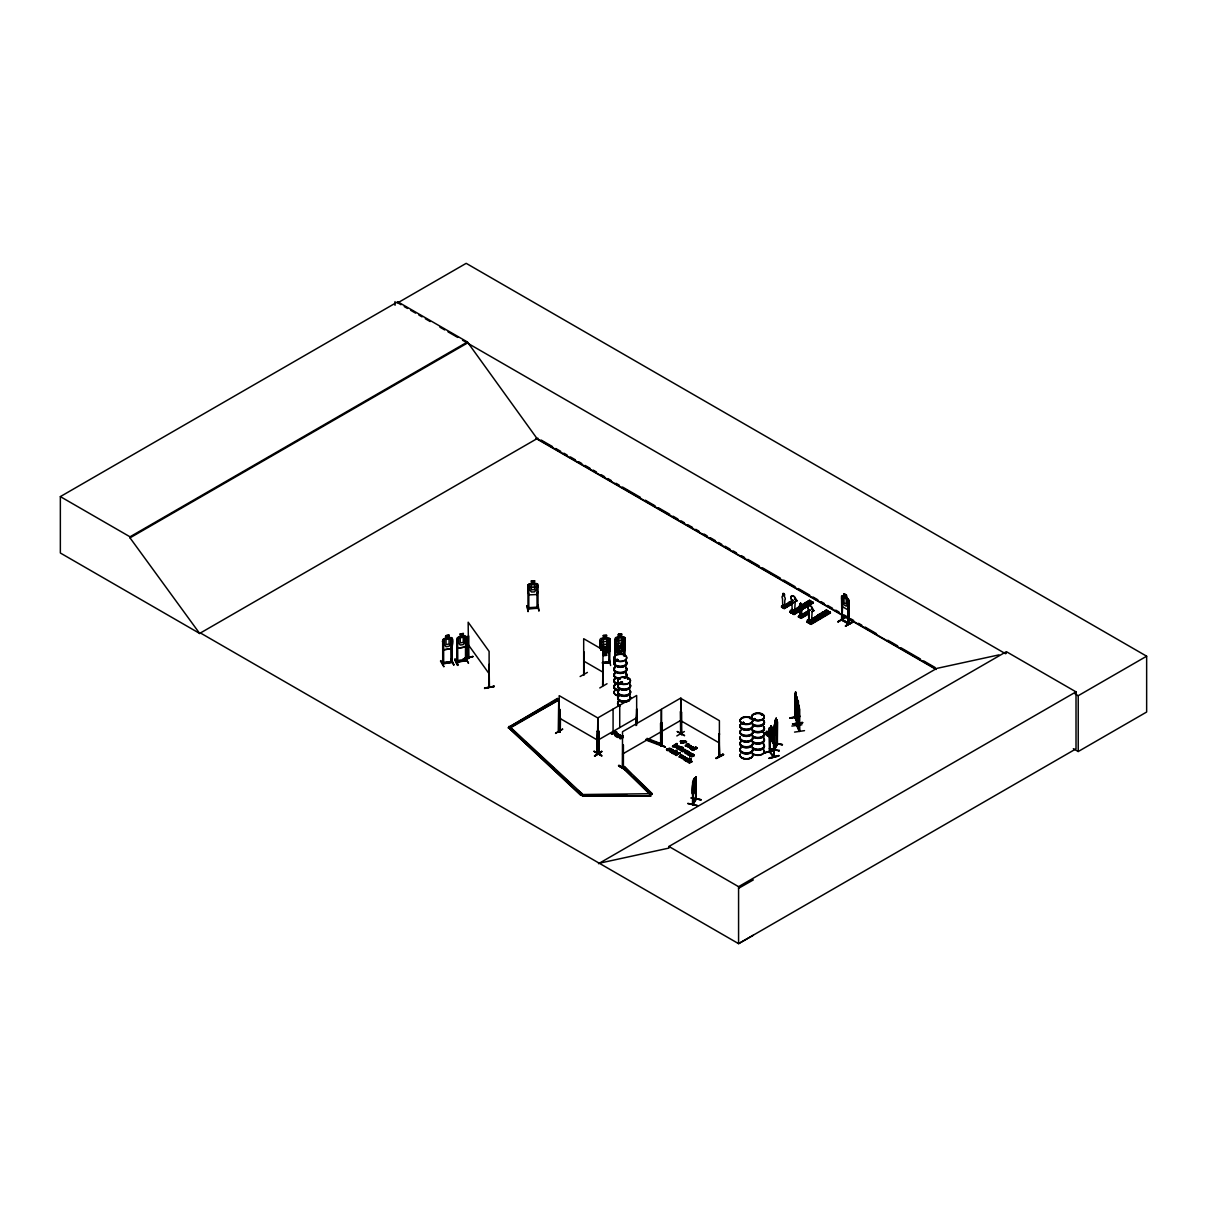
<?xml version="1.0" encoding="UTF-8"?>
<svg xmlns="http://www.w3.org/2000/svg" width="1207" height="1207" viewBox="0 0 1207 1207"><rect width="100%" height="100%" fill="white"/><g stroke="black" fill="none" stroke-linecap="round" stroke-linejoin="round"><path stroke-width="1.5" d="M560.455 717.878L560.259 731.578L558.268 731.563L558.75 699.291L557.332 698.476L508.992 727.082L510.395 727.896L558.75 699.985L510.395 727.202L508.992 726.388M622.767 745.443L622.631 767.833L650.558 794.991L652.263 793.693L624.351 766.551L622.631 767.139L650.558 794.281L650.679 796.137L582.302 795.79L582.317 793.95L510.093 726.916L508.388 727.519L580.627 795.247L626.674 794.87M770.111 752.157L769.342 751.78M769.342 751.916L769.855 750.965L770.157 752.278M772.329 730.386L773.778 733.117L773.808 757.106L773.355 734.248L774.079 734.641L774.125 756.88M792.23 611.195L791.762 599.804A3.425 1.992 59.5 0 1 791.762 595.851A3.425 1.992 59.5 0 1 795.217 597.812A3.425 1.992 59.5 0 1 795.217 601.75L794.553 612.311L791.822 610.968L792.908 609.912L792.637 613.096L792.652 610.304M801.403 616.717L801.84 609.671A2.278 1.328 59.5 0 0 801.508 606.548L800.588 603.213M810.063 619.613L809.565 622.872L808.675 609.565A3.425 1.992 59.5 0 1 808.675 605.627A3.425 1.992 59.5 0 1 812.13 607.574A3.425 1.992 59.5 0 1 812.13 611.527L811.481 622.088L808.962 620.126M674.532 753.681C677.791 756.985 671.982 752.957 676.855 752.429A1.584 0.92 0 0 1 677.836 752.549A1.841 1.071 0 0 1 678.621 753.198L678.621 753.666A1.841 1.071 0 0 0 677.836 753.017C673.566 752.052 676.629 756.714 677.746 752.987A1.584 0.92 0 0 0 676.855 752.881L674.622 753.953M774.17 732.921C774.109 738.925 777.912 729.179 777.172 727.429M695.534 787.402L695.307 790.736L695.639 787.432M468.12 658.041L468.497 635.697L468.633 658.056M468.935 657.74L468.633 657.242M468.572 657.845L468.165 622.208L489.107 651.388L489.152 686.753M769.417 748.355L779.164 750.588M769.432 748.808L779.043 750.845M779.179 750.226L779.028 750.92M783.705 605.869L782.739 606.276L782.513 598.657A2.278 1.328 59.5 0 1 782.845 595.926L782.875 593.693L784.173 593.738M782.845 595.926L782.981 593.633M783.705 605.642L782.694 606.231L783.584 605.461M783.011 606.246C784.082 605.175 781.351 606.05 784.58 606.895L784.822 599.97A2.278 1.328 59.5 0 0 784.475 596.846L784.475 594.251M783.645 605.733L782.936 606.336L783.524 605.552M799.879 603.621L799.773 605.688L800.694 603.153M799.532 615.691L800.497 615.238M800.09 615.932L800.588 615.676M809.173 620.956L810.335 620.142M687.884 803.651L697.616 805.642L687.884 803.334M795.111 704.284L796.937 708.765L797.193 706.593M798.943 716.898L799.336 714.8L799.049 716.883L796.831 709.158M664.876 747.163L657.74 742.773M774.487 748.234L777.142 743.271M777.187 744.1L774.109 749.547M777.595 743.406L777.097 744.131M580.129 676.524L587.402 672.42M789.695 602.64L791.188 602.746L790.057 603.123M802.353 606.05L804.586 605.627L802.685 606.276M802.504 606.382C803.937 603.274 805.19 608.705 802.353 605.823M806.698 612.884L807.724 612.281M819.312 615.419L821.228 616.038M821.514 615.977L820.398 614.921L819.417 615.495M692.788 804.118L696.228 798.415M692.546 804.601L692.622 782.257L693.256 781.819L692.924 804.707L693.391 779.994L694.568 778.183L693.603 780.175M693.286 804.224L692.924 781.759M695.534 798.853L696.228 798.37M696.047 798.823L695.549 799.532M777.58 721.831L777.323 744.719L776.855 719.674L774.14 725.618L774.487 735.093M774.607 724.004L774.17 749.622M616.807 659.973L617.924 659.761M617.562 660.003L616.445 659.807M624.623 655.763L623.642 655.929L624.321 655.356M620.021 683.192L620.126 682.709M621.575 683.071L620.881 682.181M627.429 678.711L628.138 678.44L627.474 678.892M627.549 678.349L628.274 678.892M742.184 722.571L743.542 723.355M742.727 722.887L743.708 722.676L742.516 723.038M743.346 723.174L743.467 722.329L743.995 723.008M750.256 718.874L750.709 718.633M753.696 719.417L754.119 719.387M754.813 718.572L754.058 718.633L755.25 719.538M761.451 714.65L761.557 715.313M761.949 714.604L761.994 715.283M695.292 790.691C690.555 803.077 691.038 780.235 695.534 780.039M773.144 742.516L773.778 733.117M773.747 757.061L769.387 751.84L769.342 727.881L769.764 738.533L773.174 742.652L773.672 740.525M688.835 751.901C684.248 752.444 686.587 751.916 686.345 753.862C682.317 752.625 687.734 750.528 688.805 751.72M463.533 659.037L472.993 656.699M776.237 721.107L776.161 718.195L774.683 724.668L774.834 749.109M800.301 615.238L799.683 615.6M692.893 784.61L693.497 780.024M594.342 751.342C617.38 765.238 578.274 742.486 601.674 755.446M618.542 765.811L625.814 770.036L618.527 765.841L626.207 769.357L618.904 765.208M618.859 765.57L626.207 769.825M774.079 750.316L764.831 752.881M797.163 703.364L796.364 704.722L795.172 699.819M792.199 610.621L793.029 610.486M809.369 620.232L808.75 620.715L809.776 619.991M824.607 611.225C835.41 615.977 819.372 611.813 826.584 610.063L830.25 612.432L810.546 623.431L807.453 621.68L809.143 619.191L809.067 620.172M847.902 609.686L848.793 607.438L847.963 609.822L842.26 606.653L841.505 596.152L844.025 596.454M798.717 616.581L799.864 615.555M795.413 717.32L794.749 716.762L797.239 723.265M794.719 701.026L794.975 704.345L794.825 693.648L795.383 718.074M797.073 722.706L795.413 717.562M797.48 726.146L796.756 725.709L799.336 731.427L799.034 705.793M799.336 707.423L799.17 731.321L799.456 729.933M452.248 645.654L451.192 648.551L443.738 649.743M456.638 662.055L466.475 660.41L466.385 659.61M456.925 645.67L457.921 648.234L465.51 646.952L466.581 643.98L466.581 636.602L466.4 660.697L456.834 662.236L456.895 638.231L460.154 636.768M466.536 659.837L465.389 659.776L466.34 659.595M599.954 644.689L601.086 641.822L608.947 641.279L609.988 644.01L608.856 641.37M615.072 643.542L616.204 640.676L624.049 640.132L625.09 642.863M623.838 647.706L624.954 644.976L623.944 647.857L616.083 648.385L615.057 645.715M536.798 594.432L537.9 591.671M440.464 661.059L443.814 666.581M454.707 659.384C457.046 657.332 460.652 673.944 454.707 659.384L457.574 665.072M455.16 659.263L457.619 665.027M555.567 733.434L562.432 729.103M842.426 619.417L842.094 619.613M848.053 623.084C828.877 611.813 864.936 632.393 841.777 619.87M613.744 659.233C617.033 677.067 611.798 648.4 615.087 663.247M614.182 658.841L615.012 663.624M526.795 605.718L528.108 611.496M527.263 605.642L528.032 611.557M559.822 731.17L559.113 730.703L559.912 731.155M681.472 733.841C679.405 732.061 682.966 735.863 680.899 734.052M681.729 733.66L680.899 733.237M719.734 755.642L718.678 755.567L719.402 755.748M775.362 720.217L776.267 718.21M775.362 721.137L775.965 720.021M775.181 723.732L776.131 722.012M775.181 728.862L776.131 727.127M774.456 726.78L774.653 749.638M774.17 748.808L777.655 744.131L774.592 749.638M597.918 752.942C596.665 753.138 599.472 751.478 598.159 753.892L598.234 731.517L597.45 731.035L597.103 753.5L597.45 731.035M598.642 731.004L598.898 753.56L598.883 731.14L597.193 731.186M622.918 766.958L623.234 766.385M693.603 781.095L694.251 779.994M695.564 799.607L695.866 776.765L696.273 799.245L693.044 804.601M700.95 799.909L691.385 797.782M692.622 804.586L695.82 799.109M701.086 799.683L691.219 798.114M665.012 747.027L657.604 742.939M680.974 733.117L680.326 733.931L681.095 734.112L680.929 697.963L661.587 709.128L661.527 745.428L660.712 745.866L660.531 723.34L661.436 723.114L660.938 745.82M794.719 693.663L795.549 694.568M797.933 702.821L796.997 701.418L796.982 726.297L797.389 713.186M821.409 616.143L820.7 614.936M618.799 735.003L616.626 736.074A1.599 0.92 0 0 1 615.6 735.908C612.975 734.384 620.172 732.649 615.253 731.231L611.421 733.901L617.003 733.705A1.614 0.935 0 0 1 618.029 733.871L618.587 734.188A1.599 0.92 0 0 1 618.859 734.776L616.626 736.542A1.599 0.92 0 0 1 615.6 736.376L614.831 735.229L617.003 734.173A1.614 0.935 0 0 1 618.029 734.339L618.587 734.656A1.599 0.92 0 0 1 618.859 735.244M667.215 749.245C669.523 749.321 670.323 745.353 670.172 751.569A1.599 0.92 0 0 0 671.198 751.735C676.508 749.14 666.747 750.301 671.635 751.252C673.295 748.023 667.32 754.134 673.37 750.663M755.446 719.176L754.119 719.1M606.638 655.326L603.289 655.492L606.638 655.326L606.518 652.429L608.192 651.403L606.518 639.076L603.394 639.288L603.394 644.417L601.735 646.726L601.735 650.135M604.3 648.612C599.985 645.564 603.53 643.753 604.963 647.978L607.86 645.111L605.673 648.536L607.77 651.524L605.024 649.2L603.259 651.81L606.518 651.524L606.518 646.394L608.192 644.085L608.192 638.971L606.518 638.156L606.623 635.244L603.274 635.486L603.394 638.367L601.735 639.408L601.735 644.538L603.394 646.62L602.987 651.916M618.406 651.659L618.406 654.42L621.756 654.179L621.635 651.282L623.295 650.256L621.635 637.93L618.512 638.141L618.512 643.271L616.837 645.579L616.837 650.709L618.512 651.508L618.527 654.315M621.635 645.262L618.512 645.458L618.512 650.588L621.635 650.377L623.295 637.824L621.635 637.024L621.726 634.113L618.391 634.339L618.406 637.145L615.042 638.292L614.982 656.714M443.467 662.975L442.592 662.854M443.497 663.548L443.482 641.43L442.501 641.385L443.482 641.43M451.252 662.251L451.252 639.921L452.248 639.966L451.358 640.117M457.725 661.285L457.785 662.13L457.619 639.559L456.744 639.71L456.97 662.281M527.761 607.74L537.975 607.272M536.843 608.147L538.005 607.483M770.202 752.202L770.111 739.197M442.713 663.925L452.248 662.296L452.248 638.322L451.162 637.598L443.738 638.835L442.682 639.966L442.728 663.956L442.501 663.126M443.769 638.895L442.803 639.982L442.803 647.299M468.859 657.709L468.482 658.645M488.729 686.858L489.061 664.378L489.438 687.13M682.634 751.825C684.641 748.943 683.735 751.976 686.677 750.845M691.219 746.122C690.947 744.674 685.199 749.155 688.684 745.413M679.149 756.698C681.895 757.543 677.821 754.239 682.981 755.597C681.623 758.283 681.638 757.694 685.048 757.242C681.744 760.033 679.647 757.302 682.513 756.548M683.494 751.101L685.018 749.411L681.714 750.075L685.018 749.879L683.494 751.569M688.035 746.394C693.603 740.525 680.129 748.642 689.559 744.704M681.864 757.981L683.388 755.823M583.69 674.607L583.69 638.714L603.032 649.879L602.67 685.576M777.338 744.659L776.961 719.689M606.638 652.58L609.988 651.373L609.957 638.744L608.781 637.854L600.995 638.382L599.939 639.499L599.954 648.385M624.034 651.282L625.075 650.166L624.034 651.282L616.234 651.75L615.072 650.92M685.335 745.579C684.701 747.389 690.464 740.66 686.255 745.82M680.778 750.754C686.391 744.493 677.052 753.937 684.143 750.135M685.335 746.047L687.462 743.497M679.149 757.166L681.291 754.616M688.684 753.259C687.96 755.657 690.977 755.491 688.307 753.545C694.447 756.276 689.831 749.939 687.507 753.802C687.99 757.86 695.323 751.961 693.904 756.186C688.473 757.513 698.627 751.644 691.551 756.97M769.402 727.987L773.265 731.517M686.255 745.353L687.975 743.784M681.714 750.075L683.418 748.506C682.513 747.254 681.321 747.103 681.065 747.601M681.714 750.543L683.418 748.506M680.084 756.487L681.804 754.903M623.234 767.199L622.435 767.667L622.51 731.729L661.195 709.399L661.089 745.775L645.971 740.027M623.385 767.456L623.415 745.051M660.908 745.79L660.576 744.794M660.455 745.654L661.27 745.247L660.576 745.609M661.406 745.504L661.662 722.359L661.949 744.9M609.746 662.794L608.871 661.753L602.489 662.673M647.058 738.367L662.19 744.115L661.089 745.066L645.971 739.333M661.089 745.775L662.19 744.115M527.866 607.74L537.1 607.589M527.866 608.554L537.975 608.087M528.922 607.906L528.892 608.509M538.005 608.298L538.02 584.294L534.55 583.569M797.676 722.344L795.292 716.792M797.42 725.377L796.756 724.894L799.713 731.351L799.653 708.992M799.049 730.869L799.502 730.039M789.77 602.685L790.811 602.519M807.89 612.824L806.985 612.9M821.409 615.902L819.613 616.279L819.825 615.012M661.436 744.704L660.531 744.779M679.36 747.902C677.082 744.085 681.729 750 679.254 746.469C677.61 745.745 674.788 748.28 677.595 748.898C680.552 749.306 673.521 745.111 679.45 747.933C683.811 743.331 663.941 750.905 676.871 743.421C675.241 745.428 677.61 743.572 677.308 746.333C675.105 747.133 677.338 748.853 678.711 748.747M687.809 752.323C685.561 749.306 689.906 754.33 686.285 751.433M690.676 754.873C692.079 752.006 687.07 753.062 690.932 753.741M616.113 659.61L617.32 659.46M617.562 659.535L617.471 660.395L616.173 660.078M621.514 682.966L620.066 683.071M742.727 723.174L743.633 722.48M743.738 723.265L743.195 722.239M754.028 718.965L754.903 718.693M690.691 748.778C685.576 746.846 699.321 745.217 690.857 749.23L693.286 747.631L691.128 746.243M692.365 747.812L691.158 746.726M684.203 759.61C679.511 758.207 693.422 756.276 684.203 760.078M686.195 758.931L684.565 756.502L681.864 757.513M684.656 742.275L686.029 741.354C687.734 743.195 681.834 742.833 686.602 741.686M684.656 742.743L686.029 741.354M677.459 746.771L677.052 748.114L678.711 748.295M685.908 751.659L685.501 752.987L687.16 753.636M690.932 754.722C692.516 750.965 684.309 754.918 689.906 755.22M693.195 756.035L693.738 755.416L692.411 754.994C691.083 757.227 688.986 754.858 690.268 756.231M768.105 734.716C768.286 736.798 766.732 736.044 769.734 734.233M782.227 607.498L791.973 601.765M783.765 608.328L785.365 606.533L783.856 607.981L781.789 606.804L783.102 605.25L781.593 605.929L781.789 607.227L793.12 600.543M794.553 599.064L796.997 600.633L783.373 608.117L796.846 600.784M790.268 612.236L790.253 610.576L792.214 609.414L790.525 611.904L793.633 613.654L812.628 602.248L813.141 602.881M813.307 602.791L809.656 600.286L809.942 601.071L790.434 612.507L791.219 612.945L810.666 601.478L809.897 601.086M812.628 602.248L792.908 613.88L793.678 614.348L813.337 602.64L794.115 614.559L790.253 612.04L790.751 612.688M799.834 614.921L798.325 616.792L809.852 609.988M813.322 610.289L812.598 611.18L814.061 610.712M808.434 622.239L808.434 619.795C811.904 620.564 804.994 621.484 807.634 622.45M809.143 619.191L807.166 620.353L807.166 621.801L811.119 624.366L830.552 612.9L826.584 610.35L811.738 619.146L826.584 610.063M807.151 621.816L808.162 622.706L827.58 611.24L807.664 622.465M829.541 612.009L809.837 623.642L810.636 624.11L830.25 612.417M842.456 603.545L842.169 620.443L842.456 597.963M847.948 598.717L848.793 600.166L848.868 624.125L841.551 620.066L842.29 595.594L848.883 600.12L848.868 624.125L848.068 623.747L849.049 623.099M848.129 601.388L849.049 601.599L848.129 601.388L848.129 623.808L848.37 601.237M838.05 622.088L845.141 617.35L838.05 621.62M845.488 625.754L852.564 621.454L845.443 626.192L852.957 622.118L852.549 621.454M845.519 626.146L852.927 622.073M680.356 711.572L680.642 734.067M677.383 731.517L684.475 735.395M784.475 594.84L784.067 593.799M791.762 599.804L791.611 599.894A3.425 1.992 59.5 0 1 791.611 595.941A3.425 1.992 59.5 0 1 795.066 597.887A3.425 1.992 59.5 0 1 795.066 601.84L795.217 601.75M788.548 602.595C795.081 605.446 785.757 603.108 789.861 601.825L792.305 603.394L783.705 608.313M792.924 600.211L781.397 607.015L784.233 608.6L792.335 603.817M781.88 607.287L791.777 601.433M782.453 607.181L782.558 605.492L783.313 607.528L782.664 606.17M796.997 600.437L795.669 601.222M792.169 603.621L784.203 608.6M800.679 605.597C811.481 610.335 795.443 606.17 802.64 604.42L806.306 606.789L802.64 604.42M804.405 603.394C815.208 608.147 799.17 603.983 806.367 602.233L810.033 604.601L806.367 602.233M807.679 601.463C818.482 606.201 802.459 602.037 809.656 600.286M789.951 612.221L809.656 600.588L813.322 602.655L793.708 614.348M790.66 612.628L810.365 600.98M791.686 612.356L791.686 609.927L792.818 610.546M800.769 617.743L802.097 616.189L802.278 617.275L799.773 615.796L799.532 608.373A2.278 1.328 59.5 0 1 799.879 605.627M793.633 613.654L793.633 612.492L795.881 611.496L795.881 612.945L791.792 610.802M793.195 613.699L793.904 614.107L793.919 612.658L795.881 611.496M795.021 613.201L813.322 602.368M808.675 620.519L808.675 609.565M809.867 610.108L798.385 616.837L799.185 617.26M810.048 610.304L798.536 616.792L801.161 618.376L809.248 613.594M808.735 611.33L799.004 617.064L808.901 611.527M808.584 613.005L800.301 617.893L802.097 616.189M800.663 618.105L809.233 612.975L800.679 618.105M812.13 611.527L811.979 611.617A3.425 1.992 59.5 0 0 811.979 607.664A3.425 1.992 59.5 0 0 808.524 605.718A3.425 1.992 59.5 0 0 808.524 609.656M808.434 619.795L809.731 620.323L807.453 621.68M817.592 615.359C828.394 620.111 812.356 615.947 819.568 614.197L823.234 616.551L819.568 614.197M821.318 613.171C832.121 617.909 816.083 613.744 823.295 612.009L826.961 614.363L823.295 612.009M807.905 622.405L827.293 610.908M807.423 622.314L827.293 610.757M810.546 623.431L810.546 622.254L812.809 621.258L812.809 622.706L809.188 620.624M810.123 623.476L810.832 623.868L810.832 622.42L812.809 621.258M810.319 623.928L830.25 612.13M531.427 583.766L529.752 584.761L529.752 589.876L531.427 592.003L534.55 591.883L536.24 589.604L536.24 584.475L534.55 583.63L534.656 580.733L531.306 580.869L531.427 583.766L527.957 584.807L528.002 608.811L527.927 607.966M559.429 709.082L559.113 731.593L560.169 731.834L560.259 730.884L558.268 731.563M636.014 725.558L636.662 709.052L636.919 723.536M636.27 723.913L636.919 709.188M601.674 751.297L594.463 755.959L601.72 751.358M594.553 755.959L601.765 751.75L594.855 756.17M681.397 712.281L680.733 711.904L681.472 734.656L680.733 734.233M622.51 766.717L622.827 767.803L623.159 744.915M684.384 731.548L676.81 735.953M718.98 755.175L719.478 756.608L718.995 733.72L719.613 756.351M719.659 734.082L718.753 733.856M716.007 758.177L723.249 753.998L716.053 758.252M723.612 754.662L716.053 758.554L723.612 754.647M583.947 652.142L583.916 674.819M583.947 674.472L584.067 674.004M602.67 685.651L602.957 663.111L603.062 685.425M599.788 687.945L607.015 683.735M200.543 633.026L199.759 633.494L60.35 553.002L60.35 496.605L397.767 301.795L467.426 342.003L537.085 438.624L935.908 668.889M397.767 301.795L397.767 302.836L466.189 263.337L1146.65 656.201L1146.65 712.024L1078.228 751.523L1073.34 748.687M60.35 496.605L130.009 536.813L467.426 342.003M753.349 935.244L738.578 943.663L200.453 632.981L199.653 633.434L130.009 537.854L467.426 343.044M199.653 633.434L537.869 438.171M508.992 727.082L547.661 704.752M550.89 702.896L555.718 700.105M597.993 740.132L636.662 717.803M611.421 733.901L615.329 731.774M613.367 733.373L615.977 733.464L615.329 732.242L613.805 733.117L615.977 732.996L615.751 732.015M617.154 736.753C624.094 731.985 618.497 740.012 620.413 738.201C627.233 734.444 617.396 736.874 617.637 737.492M617.154 737.205L620.504 735.365M620.021 735.093L620.021 735.546M620.081 735.606L621.53 735.968L620.081 736.074M621.53 735.968L619.478 738.352L620.911 738.85M623.265 735.998L622.435 736.481L623.325 737.462L620.911 738.382M622.435 736.949L623.265 736.466M622.51 754.058L661.195 731.729M661.587 731.457L680.929 720.292M673.295 750.829A1.614 0.935 0 0 0 673.008 750.226L672.601 750A1.614 0.935 0 0 0 671.575 749.834L669.402 750.89L670.172 752.036A1.599 0.92 0 0 0 671.198 752.202L673.431 750.437A1.599 0.92 0 0 0 673.159 749.849L672.601 749.532A1.614 0.935 0 0 0 671.575 749.366C668.406 748.355 670.141 749.517 668.316 750.679A1.554 0.89 0 0 1 667.501 750.498C665.51 751.041 669.327 747.737 671.047 749.321M685.003 740.962C681.985 744.176 680.612 743.572 680.839 740.842L685.003 740.962L682.906 742.637M666.505 749.668L667.049 748.883M680.295 741.611L685.003 741.43M672.872 746.198L677.353 743.693M673.868 746.167L675.829 745.247L676.418 746.439L673.868 746.167L676.886 745.338L675.528 745.217M683.901 741.49L681.11 741.143L682.408 741.898L683.901 741.023L682.408 742.35M670.519 749.622L671.047 748.853M680.673 743.361L682 742.592M680.673 742.893L682.483 742.411M671.741 752.414C685.063 746.047 662.794 757.74 676.222 750.377M671.741 752.881L676.222 750.845M681.065 748.068C677.655 750.739 679.979 749.924 681.548 747.872M681.457 747.827L682.77 747.631M672.933 753.108L675.814 751.448C678.621 752.972 676.116 749.215 676.297 752.187C675.06 754.45 671.922 752.715 673.415 753.847M681.94 747.646L682.77 747.163M682.438 748.853L682.83 748.159L679.692 749.487L680.416 750.015M672.933 753.575L676.765 751.327M681.14 747.178L679.013 748.928L680.416 749.547M678.213 753.44C678.425 752.821 673.415 754.164 676.161 754.631M678.621 753.198C684.158 751.222 673.627 756.819 676.569 754.858M675.86 755.265L680.356 752.761M691.083 748.084C691.249 748.612 687.779 747.042 691.883 747.616M692.275 747.405L689.106 747.224L690.691 748.31M691.551 749.17C703.062 744.146 688.986 749.924 692.033 749.909M691.551 749.638L696.032 747.133M685.908 752.112L687.899 753.274L688.548 751.388L684.776 751.991L687.16 753.168M692.758 749.864C706.08 743.497 683.811 755.19 697.239 747.827M692.758 750.332L697.239 748.295M684.988 757.845L687.115 758.765L684.686 760.35M689.77 755.944L693.135 754.103M684.912 759.203C685.078 759.731 681.608 758.162 685.712 758.75M686.104 758.524L682.936 758.343L684.52 759.429M692.818 754.752L692.652 753.832M685.38 760.289C696.892 755.265 682.815 761.044 685.863 761.029M685.38 760.757L689.861 758.252M686.587 760.983C699.909 754.616 677.64 766.309 691.068 758.947M686.587 761.451L691.068 759.414M687.764 761.466L688.775 762.311A1.554 0.89 0 0 0 689.574 762.492C690.826 761.828 690.676 759.112 691.792 761.889C689.152 759.429 691.732 763.08 689.574 762.96A1.554 0.89 0 0 1 688.775 762.779L687.764 761.466L689.71 762.598L689.348 761.21L690.6 760.651L691.792 761.889M691.792 761.436C690.449 757.74 689.982 763.292 688.473 761.526M769.432 733.479L768.15 732.74C759.625 738.94 768.316 727.459 769.885 732.755M764.257 734.399L768.15 732.74M769.251 733.494L766.867 735.048L768.482 735.998M769.734 733.781L766.867 735.516L768.482 736.466M598.491 863.699L936.707 668.422L999.019 654.873M599.275 863.231L668.934 848.083L668.934 846.469L1006.351 651.659L1076.01 691.867L1076.01 748.853L738.578 943.663L738.578 886.677L1076.01 691.867M1006.351 653.274L1005.567 653.741L462.568 340.238M1074.999 693.829L1078.228 695.7L1146.65 656.201M738.578 888.307L753.349 879.888M795.413 718.135L795.383 701.327M598.355 753.832L597.993 717.803L636.662 695.473L636.662 725.181M675.935 744.991C679.858 745.594 673.732 748.053 672.872 745.73M508.388 728.213L510.093 727.61L519.629 736.466M508.388 727.519L580.627 794.553L652.263 793.693M687.175 746.635L691.219 745.654M682.634 751.358L686.677 750.377M681.004 757.755L685.048 756.774M783.087 593.391L783.977 593.527M457.634 662.145C456.186 658.041 477.127 660.606 456.955 661.436M685.772 745.835L688.684 744.96M680.778 750.286L684.143 749.668M679.601 756.955L682.513 756.08M774.125 749.985L764.665 752.685M764.635 752.73L774.125 750.452M769.794 751.72L773.762 756.533M773.762 755.718L773.808 756.291M769.342 757.89C798.219 750.558 749.351 763.322 778.832 756.05M769.342 758.358L778.636 755.793M770.835 728.817L770.896 725.89L772.329 727.64L772.902 732.242L772.178 738.684L770.111 733.977L770.896 728.636M772.239 727.67L770.79 725.905M769.794 738.533L773.159 742.652M463.337 658.856L473.008 656.397L463.367 658.826M489.107 687.281L489.137 686.527M484.58 687.975L494.251 686.451L484.611 688.065M484.58 688.443L494.251 686.436M494.07 686.119L484.611 688.428M445.881 635.636C453.938 635.154 442.924 633.962 446.002 638.458M463.247 633.524L463.277 636.345L464.891 636.979L464.891 642.109L463.277 644.583L460.259 645.081L458.645 643.165L458.645 638.035L460.259 636.843L460.123 633.962L463.382 633.479L463.352 636.164M460.154 634.022L463.277 633.6M443.723 638.82L445.926 638.443M463.247 636.285L466.611 636.662M457.996 637.221L465.434 635.983M465.706 659.973L465.525 660.817L465.495 638.247L466.385 638.096M457.921 648.234L465.51 646.952M451.418 659.248L453.862 664.951M465.102 657.664L468.512 663.262L465.63 657.528M452.248 661.27L443.271 662.749M451.146 661.692L442.516 662.884L442.396 663.729L452.338 662.281L451.478 661.677M453.726 665.027L450.935 659.218L453.787 664.559M796.756 709.218L796.499 696.424L797.329 699.275L797.073 726.327M797.646 700.845L798.219 702.927L797.721 701.795M798.385 701.84L798.37 712.854L797.178 707.966M798.385 704.586L799.034 705.854M799.924 716.324L789.846 717.939L799.909 716.324M789.997 718.256L799.909 716.641M802.61 722.827L792.531 723.989L802.595 722.767M791.852 726.056L801.916 724.773M794.553 732.106L804.496 730.642M670.504 749.14L668.406 748.581L668.316 750.211A1.554 0.89 0 0 1 667.501 750.03L666.505 749.2M452.097 661.27L452.248 662.085M754.813 719.674L753.666 719.176M603.289 635.546L606.518 635.41M621.741 636.919L625.075 637.658L625.09 650.226M616.128 637.296L623.898 636.768M614.936 639.755L615.902 639.891L614.936 639.755L614.997 662.341M624.004 639.137L624.954 639.288L624.004 639.137L624.004 654.028M599.879 648.551L599.834 640.902L600.754 640.842L600.799 650.347M609.912 661.738L608.826 662.824L608.886 640.283L609.807 640.223M616.294 640.826L623.989 640.298M603.394 644.402L606.518 644.206M618.512 643.256L621.635 643.059M603.394 646.605L606.518 646.409M601.041 649.366L608.735 648.838L609.973 646.183L608.826 648.989L600.965 649.457L599.939 646.861M616.083 648.385L623.944 647.857M608.916 652.429L603.394 652.655L603.304 655.552M610.621 665.51L609.399 659.58M602.444 662.477L609.052 662.055M602.444 663.05L609.912 662.552M602.489 663.262L609.852 662.764M841.913 619.945L841.551 597.737L842.214 598.114M719.116 756.065L718.995 733.72M719.387 756.608L719.402 720.67L680.733 698.34L680.763 734.309M537.085 608.373L536.949 585.802L537.869 585.757M537.583 605.235L538.971 611.119L538.156 605.19M537.9 608.298L528.002 608.781M451.463 662.462L451.252 639.921M531.427 581.02L534.55 580.884M536.798 583.539L529.073 583.871L528.062 584.837L528.062 592.154M527.957 587.402L538.02 586.979M681.11 741.143L683.901 741.023M776.131 721.092L776.629 726.207L775.181 731.065L774.683 729.782M694.432 778.304L694.96 786.179L693.437 791.023L692.893 789.74M609.776 661.723L609.776 662.537M537.869 607.287L537.764 608.041M797.178 702.836L797.555 699.954L798.476 701.855M620.368 682.86L621.243 682.347M810.787 624.019L830.024 612.658M562.734 729.209L555.627 733.087M795.141 717.501L797.721 723.219L797.646 715.736M797.148 725.633L799.17 730.507M775.15 720.036L775.181 733.811M772.555 742.697L782.483 744.628L772.571 742.697M772.571 743.014L782.362 744.84M559.49 731.367L560.184 731.789L559.837 709.595M691.249 797.993L701.116 799.713M614.906 661.511L614.876 661.481A6.488 3.742 0 0 0 620.353 667.003A6.488 3.742 0 0 0 625.98 661.391M617.124 659.294L617.969 659.897M620.549 735.983L619.674 736.315M842.199 620.489L841.475 619.221M597.752 753.047L598.959 752.851M559.113 730.703L559.173 731.578L559.188 695.654L597.857 717.984L597.193 753.515M648.747 739.71L660.501 744.176M457.619 661.074L456.834 661.421M449.049 638.02L449.125 635.093L449.004 637.96L450.664 638.654L450.664 643.784L449.049 646.258L446.032 646.756L444.417 644.84L444.417 639.71L446.032 638.518L446.032 635.772M613.79 733.162L616.792 733.102L615.253 731.698M844.025 593.904L846.288 595.157L847.51 599.487L847.51 604.616L846.288 606.14L844.025 604.888L842.803 602.021L844.025 593.708L846.454 595.051L846.363 597.857L848.023 598.672M845.141 617.818L837.99 621.635M794.553 599.26L796.997 600.724M811.466 608.826L813.94 610.516M809.233 612.975L806.789 611.587L809.233 613.171M791.52 610.018L792.743 610.47M800.482 615.661L799.487 615.253L800.12 617.365L799.743 615.977M799.366 615.329L802.097 616.973M809.731 622.767L808.615 622.133L808.615 619.689M658.147 743.014L665.434 747.163L657.785 743.09M677.233 731.578L684.52 735.757M397.767 302.836L401.011 304.707M404.254 306.578L407.498 308.449M410.727 310.32L415.585 313.126M418.829 314.997L422.073 316.868M425.317 318.739L430.175 321.545M439.891 327.157L444.749 329.964M447.993 331.834L457.709 337.432M541.128 440.042L552.519 446.62M555.778 448.506L560.667 451.327M563.91 453.198L567.169 455.084M570.428 456.955L575.317 459.776M578.575 461.662L581.819 463.548M585.078 465.419L589.967 468.241M593.225 470.127L596.469 471.997M601.358 474.819L604.616 476.705M607.875 478.575L611.119 480.461M616.008 483.283L619.266 485.154M622.525 487.04L640.434 497.375M645.307 500.196L655.084 505.839M658.328 507.709L669.734 514.288M672.978 516.174L677.866 518.995M681.125 520.866L684.384 522.752M687.643 524.638L692.516 527.444M695.775 529.33L699.034 531.216M703.907 534.022L707.166 535.908M710.425 537.794L715.313 540.615M718.572 542.486L721.816 544.372M725.075 546.243L729.963 549.064M733.222 550.95L736.466 552.821M741.354 555.642L744.613 557.528M747.872 559.399L759.263 565.977M762.522 567.863L780.431 578.198M783.675 580.084L795.081 586.662M798.325 588.533L809.731 595.126M812.975 596.997L817.863 599.819M821.122 601.705L824.381 603.575M827.64 605.461L832.513 608.283M835.772 610.154L839.031 612.04M843.904 614.861L847.163 616.732M850.422 618.618L853.681 620.489M858.569 623.31L861.813 625.196M865.072 627.067L876.463 633.66M887.869 640.238L897.631 645.866M900.89 647.752L920.428 659.022M923.672 660.908L935.078 667.486M536.014 438.473L936.149 669.493M766.354 731.231L769.885 733.222M764.257 733.931L764.77 734.686M769.568 736.994L769.568 737.462M583.69 661.044L603.032 672.208M680.733 720.67L719.402 742.999M680.295 741.143L683.358 742.909M680.733 747.405L683.418 748.959M677.836 746.56L679.36 747.435M689.061 753.032L690.57 753.922M677.459 747.239L679.45 748.385M676.267 751.146L677.308 751.644M558.75 699.985L557.332 698.476M621.228 736.24L623.325 737.462M611.421 733.434L611.934 734.203M559.188 717.984L597.857 740.313M668.934 846.469L738.578 886.677M696.243 799.109L695.866 776.765M615.178 650.814L616.279 651.659M776.916 744.659L776.886 743.708M525.075 741.52L553.696 768.074M556.427 770.609L571.424 784.52M576.871 789.589L582.317 793.95M630.989 773.702L624.351 766.551M633.66 776.297L652.263 794.402M800.799 603.364L801.373 604.345M797.012 725.437L796.786 725.769M769.387 729.496L769.84 752.368M769.704 751.75L774.079 756.895M771.077 726.81L771.937 728.787L771.077 727.73M769.81 727.459L770.941 728.787L770.896 725.89M618.512 645.473L616.837 643.391L616.837 638.262L618.512 637.236L618.497 634.414M468.165 644.538L489.107 673.717M449.155 637.899C454.873 635.727 452.761 645.443 451.267 648.627L443.693 649.909L442.682 647.344M440.947 660.576L443.874 666.671M795.579 691.973L796.213 694.779L795.715 693.663M794.991 693.286L797.027 697.706M796.997 701.418L798.913 705.869M795.006 704.3L796.937 708.765M615.163 645.639L616.173 648.28M600.045 646.786L600.98 649.532M527.957 592.169L528.998 594.87L536.874 594.538L538.02 591.747M792.531 610.667L792.214 609.414M625.075 637.598L624.954 656.035M621.726 634.113L618.391 634.339M609.957 638.744L609.746 662.824M692.471 792.878L692.818 794.915M527.897 586.436L528.787 586.18L528.817 608.72M799.532 608.373L799.879 615.736M1078.228 695.7L1078.228 751.523M844.1 593.844L844.1 596.605M812.522 621.092L812.522 622.254M807.921 613.744L805.476 612.553M796.364 696.469L795.549 691.807L795.066 718.18M795.594 611.33L795.594 612.492M792.35 600.558L791.038 601.327M785.365 606.533L785.365 607.498M785.169 606.427L785.169 607.196M776.131 718.346L776.131 732.076M773.627 755.612L773.612 757.03M694.463 778.153L694.538 781.08M682.906 742.169L682.951 743.135M682.408 741.898L682.483 742.878M681.638 712.13L681.714 734.505M681.457 747.359L681.548 748.34M676.765 750.86L676.81 751.931M676.569 754.39L676.342 755.537M650.679 796.137L582.302 795.79M624.034 639.348L624.034 654.239M622.043 737.175L621.952 736.195M619.734 705.25L619.734 727.58M615.857 639.695L615.902 654.782M615.253 731.231L615.329 732.242M613.081 709.097L613.081 731.427M603.409 652.715L603.409 655.461M584.279 652.323L584.067 674.819M560.093 709.46L559.912 731.97M443.391 641.234L443.422 663.85M395.036 301.584L395.036 305.28M130.009 536.813L130.009 537.854M752.7 731.397A6.488 3.742 0 0 1 745.579 736.089A6.488 3.742 0 0 1 740.811 730.507M740.268 736.587A6.367 3.681 0 0 0 746.424 741.204A6.367 3.681 0 0 0 752.58 736.587A6.367 3.681 0 0 0 761.134 737.899A6.367 3.681 0 0 0 763.458 732.875M752.7 725.241A6.488 3.742 0 0 1 745.579 729.918A6.488 3.742 0 0 1 740.811 724.336M752.7 731.08A6.488 3.742 0 0 1 745.579 735.772A6.488 3.742 0 0 1 740.811 730.19M752.7 724.924A6.488 3.742 0 0 1 745.579 729.601A6.488 3.742 0 0 1 740.811 724.019M752.61 725.618A6.397 3.696 0 0 1 746.424 730.265A6.397 3.696 0 0 1 740.253 725.618M752.595 724.577A6.382 3.681 0 0 1 746.424 729.224A6.382 3.681 0 0 1 740.268 724.577M752.595 731.774A6.382 3.681 0 0 1 746.424 736.421A6.382 3.681 0 0 1 740.268 731.774M752.61 730.748A6.397 3.696 0 0 1 746.424 735.395A6.397 3.696 0 0 1 740.253 730.748M752.625 736.934A6.412 3.696 0 0 1 746.424 741.596A6.412 3.696 0 0 1 740.238 736.934M752.7 748.959A6.488 3.742 0 0 1 745.579 753.651A6.488 3.742 0 0 1 740.811 748.068M752.58 737.492A6.367 3.681 0 0 1 746.424 742.124A6.367 3.681 0 0 1 740.268 737.492M752.58 754.149A6.367 3.681 0 0 1 746.424 758.765A6.367 3.681 0 0 1 740.268 754.149M752.625 737.19A6.412 3.696 0 0 1 746.424 741.837A6.412 3.696 0 0 1 740.238 737.19M752.7 742.803A6.488 3.742 0 0 1 745.579 747.48A6.488 3.742 0 0 1 740.811 741.898M752.7 748.642A6.488 3.742 0 0 1 745.579 753.334A6.488 3.742 0 0 1 740.811 747.752M752.7 742.486A6.488 3.742 0 0 1 745.579 747.163A6.488 3.742 0 0 1 740.811 741.581M752.61 743.18A6.397 3.696 0 0 1 746.424 747.827A6.397 3.696 0 0 1 740.253 743.18M752.595 742.139A6.382 3.681 0 0 1 746.424 746.786A6.382 3.681 0 0 1 740.268 742.139M752.595 749.336A6.382 3.681 0 0 1 746.424 753.983A6.382 3.681 0 0 1 740.268 749.336M752.61 748.31A6.397 3.696 0 0 1 746.424 752.957A6.397 3.696 0 0 1 740.253 748.31M752.625 754.496A6.412 3.696 0 0 1 746.424 759.158A6.412 3.696 0 0 1 740.238 754.496M752.625 754.284A6.412 3.696 0 0 1 746.424 758.947A6.412 3.696 0 0 1 740.238 754.284M629.722 690.434A6.488 3.742 0 0 1 624.11 696.062A6.488 3.742 0 0 1 618.497 690.434M629.632 690.826A6.382 3.681 0 0 1 624.11 696.364A6.382 3.681 0 0 1 618.572 690.826M629.616 695.654A6.352 3.666 0 0 1 624.11 701.146A6.352 3.666 0 0 1 618.603 695.654A6.412 3.696 0 0 0 624.11 701.327A6.412 3.696 0 0 0 629.662 695.775M629.662 696.228A6.412 3.696 0 0 1 624.11 701.78A6.412 3.696 0 0 1 618.557 696.228M629.722 684.278A6.488 3.742 0 0 1 624.11 689.891A6.488 3.742 0 0 1 618.497 684.278M619.523 683.509A6.488 3.742 0 0 1 622.435 682.528M629.632 689.8A6.382 3.681 0 0 1 624.11 695.323A6.382 3.681 0 0 1 618.572 689.8M629.632 684.671A6.382 3.681 0 0 1 624.11 690.193A6.382 3.681 0 0 1 618.572 684.671M619.598 683.901A6.382 3.681 0 0 1 622.45 682.951M629.722 690.117A6.488 3.742 0 0 1 624.11 695.745A6.488 3.742 0 0 1 618.497 690.117M629.722 683.962A6.488 3.742 0 0 1 624.11 689.574A6.488 3.742 0 0 1 618.497 683.962M619.523 683.192A6.488 3.742 0 0 1 622.435 682.211M629.632 683.63A6.382 3.681 0 0 1 624.11 689.167A6.382 3.681 0 0 1 618.572 683.63M619.598 682.875A6.382 3.681 0 0 1 622.45 681.91M619.523 706.367A6.488 3.742 0 0 1 618.497 701.84M619.583 706.683A6.397 3.696 0 0 1 618.572 702.218M619.523 706.05A6.488 3.742 0 0 1 618.497 701.523M619.583 705.657A6.397 3.696 0 0 1 618.572 701.192M763.473 727.157A6.382 3.681 0 0 1 761.134 732.196A6.382 3.681 0 0 1 752.414 730.854M763.443 731.985A6.352 3.666 0 0 1 761.119 736.994A6.352 3.666 0 0 1 752.444 735.651M763.473 719.96A6.382 3.681 0 0 1 761.134 725A6.382 3.681 0 0 1 752.414 723.657M763.563 726.463A6.488 3.742 0 0 1 761.179 731.578A6.488 3.742 0 0 1 752.323 730.205M763.563 726.78A6.488 3.742 0 0 1 761.179 731.895A6.488 3.742 0 0 1 752.323 730.522M763.473 726.131A6.382 3.681 0 0 1 761.134 731.17A6.382 3.681 0 0 1 752.414 729.813M763.473 721.001A6.382 3.681 0 0 1 761.134 726.041A6.382 3.681 0 0 1 752.414 724.683M763.563 720.292A6.488 3.742 0 0 1 761.179 725.407A6.488 3.742 0 0 1 752.323 724.034M763.473 732.317A6.382 3.681 0 0 1 761.134 737.341A6.382 3.681 0 0 1 752.414 735.998M763.563 720.609A6.488 3.742 0 0 1 761.889 725.452A6.488 3.742 0 0 1 753.349 725.135M763.443 749.547A6.352 3.666 0 0 1 761.119 754.556A6.352 3.666 0 0 1 752.444 753.213M763.473 737.522A6.382 3.681 0 0 1 761.134 742.561A6.382 3.681 0 0 1 752.414 741.219M763.563 744.025A6.488 3.742 0 0 1 761.179 749.14A6.488 3.742 0 0 1 752.323 747.767M763.563 744.342A6.488 3.742 0 0 1 761.179 749.456A6.488 3.742 0 0 1 752.323 748.084M763.473 743.693A6.382 3.681 0 0 1 761.134 748.732A6.382 3.681 0 0 1 752.414 747.374M763.563 738.171A6.488 3.742 0 0 1 761.179 743.286A6.488 3.742 0 0 1 752.323 741.913M763.563 737.854A6.488 3.742 0 0 1 761.179 742.969A6.488 3.742 0 0 1 752.323 741.596M763.488 732.574A6.412 3.696 0 0 1 761.149 737.628A6.412 3.696 0 0 1 752.399 736.27M763.473 738.563A6.382 3.681 0 0 1 761.828 743.331A6.382 3.681 0 0 1 753.424 743.014M763.473 744.719A6.382 3.681 0 0 1 761.828 749.487A6.382 3.681 0 0 1 753.424 749.17M763.473 749.879A6.382 3.681 0 0 1 761.134 754.903A6.382 3.681 0 0 1 752.414 753.56M625.98 667.546A6.488 3.742 0 0 1 620.353 673.174A6.488 3.742 0 0 1 614.74 667.546M625.89 667.939A6.382 3.681 0 0 1 620.353 673.476A6.382 3.681 0 0 1 614.831 667.939M625.86 672.752A6.352 3.666 0 0 1 623.536 677.776M620.353 678.259A6.352 3.666 0 0 1 614.861 672.752M625.905 673.144A6.412 3.696 0 0 1 624.894 677.61M620.353 678.696A6.412 3.696 0 0 1 614.816 673.144M625.89 666.913A6.382 3.681 0 0 1 620.353 672.435A6.382 3.681 0 0 1 614.831 666.913M625.89 661.783A6.382 3.681 0 0 1 620.353 667.305A6.382 3.681 0 0 1 614.831 661.783M625.98 667.23A6.488 3.742 0 0 1 620.353 672.857A6.488 3.742 0 0 1 614.74 667.23M625.98 661.074A6.488 3.742 0 0 1 620.353 666.686A6.488 3.742 0 0 1 614.74 661.074M625.89 660.742A6.382 3.681 0 0 1 620.353 666.279A6.382 3.681 0 0 1 614.831 660.742M618.678 690.6A6.488 3.742 0 0 1 614.74 685.108M618.708 690.917A6.397 3.696 0 0 1 614.816 685.501M618.708 695.715A6.382 3.681 0 0 1 614.831 690.313M625.875 673.657A6.367 3.681 0 0 1 624.864 678.093M618.708 679.058A6.367 3.681 0 0 1 614.846 673.657M618.708 696.062A6.397 3.696 0 0 1 614.816 690.645M625.905 673.325A6.412 3.696 0 0 1 624.894 677.791M620.353 678.877A6.412 3.696 0 0 1 614.816 673.325M618.678 684.444A6.488 3.742 0 0 1 614.74 678.953M618.708 689.876A6.397 3.696 0 0 1 614.816 684.46M618.708 684.746A6.397 3.696 0 0 1 614.816 679.33M618.678 690.283A6.488 3.742 0 0 1 614.74 684.791M618.678 684.128A6.488 3.742 0 0 1 614.74 678.636M618.708 683.72A6.397 3.696 0 0 1 614.816 678.304M618.225 734.61C615.208 738.005 614.997 732.513 618.225 734.61M618.225 735.078C615.253 738.473 615.042 732.966 618.225 735.078M617.199 644.357L619.402 647.465L617.29 650.769L620.126 648.053L622.872 650.377L620.79 647.39C625.06 643.814 621.499 642.32 620.081 646.831L617.199 644.357M694.432 781.97L693.437 788.82L694.432 781.97M448.506 635.817L446.56 636.134L446.56 637.055L448.506 636.738L448.506 635.817M462.734 634.143L460.802 634.46L460.802 635.38L462.734 635.063L462.734 634.143M449.049 638.925L446.032 639.438L446.032 644.568L449.049 644.055L449.049 638.925M463.277 637.251L460.259 637.764L460.259 642.893L463.277 642.38L463.277 637.251M802.489 722.45L792.546 723.974L802.489 722.51M605.959 635.908L603.953 636.044L603.953 636.964L605.959 636.828L605.959 635.908M621.077 634.761L619.07 634.897L619.07 635.817L621.077 635.682L621.077 634.761M621.077 652.7L619.07 652.836L619.07 653.756L621.077 653.621L621.077 652.7M605.959 653.847L603.953 653.983L603.953 654.903L605.959 654.767L605.959 653.847M533.992 581.367L531.985 581.457L531.985 582.378L533.992 582.287L533.992 581.367M534.55 584.55L531.427 584.686L531.427 589.816L534.55 589.68L534.55 584.55M845.881 595.383L844.432 594.583L845.881 596.303L845.881 595.383M846.288 598.808L844.025 597.556L844.025 602.685L846.288 603.938L846.288 598.808M772.178 731.367L770.835 729.722L770.835 734.852L772.178 736.496L772.178 731.367M796.364 697.39L795.579 695.639L796.364 702.519L796.364 697.39M798.37 705.537L797.586 703.772L798.37 710.651L798.37 705.537M773.31 742.124L770.579 728.394L773.28 742.124M743.24 723.566A6.367 3.681 0 0 0 752.806 720.368A6.367 3.681 0 0 0 743.24 717.184A6.367 3.681 0 0 0 743.24 723.566M743.24 724.094A6.382 3.681 0 0 0 752.806 720.896A6.382 3.681 0 0 0 743.24 717.697A6.382 3.681 0 0 0 743.24 724.094M743.225 723.778A6.412 3.696 0 0 0 752.836 720.579A6.412 3.696 0 0 0 743.225 717.38A6.412 3.696 0 0 0 743.225 723.778M620.896 683.72A6.412 3.696 0 0 0 630.522 680.522A6.412 3.696 0 0 0 620.896 677.308A6.412 3.696 0 0 0 620.896 683.72M620.926 684.037A6.367 3.681 0 0 0 630.476 680.854A6.367 3.681 0 0 0 620.926 677.655A6.367 3.681 0 0 0 620.926 684.037M630.265 699.336A6.367 3.681 0 0 0 629.616 696.545A6.367 3.681 0 0 1 630.265 699.366M628.606 700.995A6.367 3.681 0 0 0 629.616 700.226A6.367 3.681 0 0 1 628.606 701.011M619.598 700.995A6.367 3.681 0 0 0 627.293 701.569A6.367 3.681 0 0 1 619.598 701.011A6.367 3.681 0 0 1 618.587 696.575A6.367 3.681 0 0 0 619.598 700.995M753.409 719.281A6.412 3.696 0 0 0 764.137 717.622A6.412 3.696 0 0 0 756.291 713.081A6.412 3.696 0 0 0 753.409 719.281M754.752 720.338A6.367 3.681 0 0 0 764.318 717.154A6.367 3.681 0 0 0 754.752 713.971A6.367 3.681 0 0 0 754.752 720.338M753.409 719.478A6.412 3.696 0 0 0 764.137 717.818A6.412 3.696 0 0 0 756.291 713.292A6.412 3.696 0 0 0 753.409 719.478M615.826 660.259A6.412 3.696 0 0 0 626.554 658.6A6.412 3.696 0 0 0 618.708 654.073A6.412 3.696 0 0 0 615.826 660.259M617.169 661.119A6.367 3.681 0 0 0 626.735 657.936A6.367 3.681 0 0 0 617.169 654.752A6.367 3.681 0 0 0 617.169 661.119"/></g></svg>
